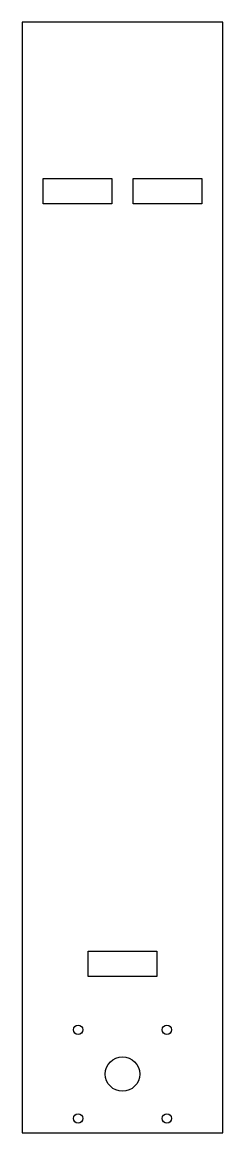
# Model space of a CAD drawing. Header units: millimetres. Extents: x 0 to 70, y -427 to -39.
import ezdxf

# ---------------------------------------------------------------- set-up
doc = ezdxf.new("R2010")
doc.units = ezdxf.units.MM

msp = doc.modelspace()

# ---------------------------------------------------------------- linework, layer by layer
for points in [[(70, -38.52), (0, -38.52), (0, -426.52), (70, -426.52)], [(31.33, -93.12), (31.33, -101.92), (7.33, -101.92), (7.33, -93.12)], [(62.67, -93.12), (62.67, -101.92), (38.67, -101.92), (38.67, -93.12)], [(47, -363.12), (47, -371.92), (23, -371.92), (23, -363.12)]]:
    msp.add_lwpolyline(points, close=True)
for centre, radius in [((19.5, -390.52), 1.62), ((50.5, -390.52), 1.62), ((35, -406.02), 6), ((19.5, -421.52), 1.62), ((50.5, -421.52), 1.62)]:
    msp.add_circle(centre, radius)

doc.saveas('drawing.dxf')
